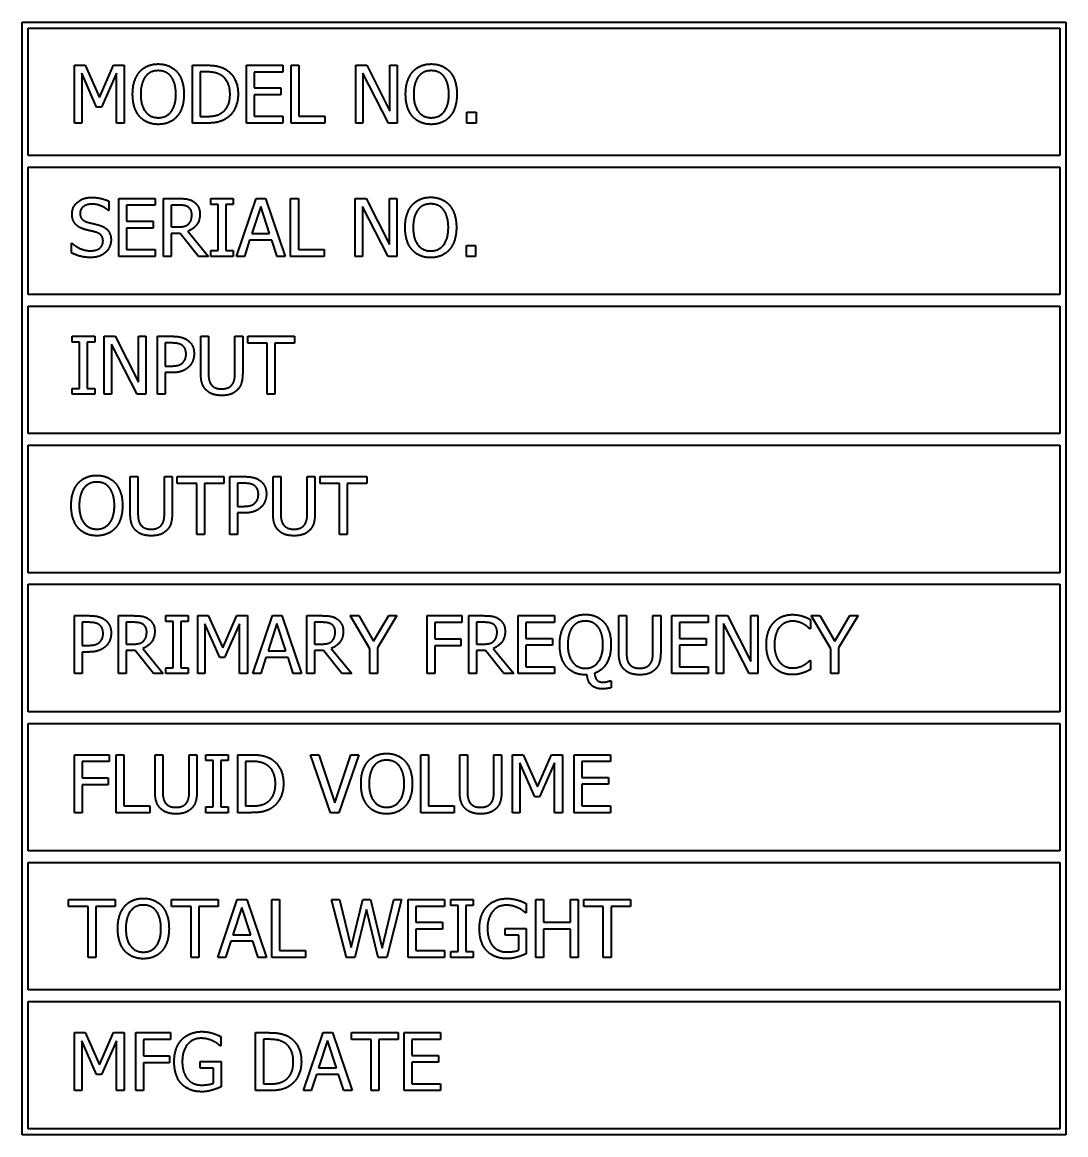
# Model space of a CAD drawing. Header units: millimetres. Extents: x 9486 to 14955, y -5687 to 1872.
# Drawn here: x 12510.2 to 12555.2, y -4783.32 to -4735.32 of the extents above; entities that cross this region are included whole.
import ezdxf

# ---------------------------------------------------------------- set-up
doc = ezdxf.new("R2010")
doc.units = ezdxf.units.MM
doc.layers.add('가시적인 것(ISO)', color=3, linetype='Continuous', lineweight=40)

# ---------------------------------------------------------------- blocks, each defined once
blk = doc.blocks.new('A$C74B527A4')
at = {"layer": '가시적인 것(ISO)'}
for p, q in [((-70, -460.7), (-25, -460.7)), ((-70, -508.7), (-70, -460.7)), ((-25, -460.7), (-25, -508.7)), ((-69.75, -466.45), (-69.75, -460.95)), ((-69.75, -460.95), (-25.25, -460.95)), ((-25.25, -460.95), (-25.25, -466.45)), ((-67.747, -465.053), (-67.747, -462.553)), ((-67.747, -462.553), (-67.293, -462.553)), ((-67.293, -462.553), (-66.669, -463.944)), ((-66.669, -463.944), (-66.065, -462.553)), ((-66.065, -462.553), (-65.603, -462.553)), ((-65.603, -462.553), (-65.603, -465.053)), ((-62.664, -465.053), (-62.664, -462.553)), ((-62.664, -462.553), (-62.094, -462.553)), ((-60.332, -465.053), (-60.332, -462.553)), ((-60.332, -462.553), (-58.768, -462.553)), ((-58.768, -462.553), (-58.768, -462.848)), ((-58.403, -465.053), (-58.403, -462.553)), ((-58.403, -462.553), (-58.071, -462.553)), ((-58.071, -462.553), (-58.071, -464.757)), ((-55.62, -465.053), (-55.62, -462.553)), ((-55.62, -462.553), (-55.147, -462.553)), ((-55.147, -462.553), (-54.141, -464.532)), ((-54.141, -464.532), (-54.141, -462.553)), ((-54.141, -462.553), (-53.831, -462.553)), ((-53.831, -462.553), (-53.831, -465.053)), ((-66.791, -464.364), (-67.437, -462.899)), ((-67.437, -462.899), (-67.437, -465.053)), ((-65.936, -462.899), (-66.588, -464.364)), ((-65.936, -465.053), (-65.936, -462.899)), ((-62.331, -462.84), (-62.331, -464.765)), ((-62.078, -462.84), (-62.331, -462.84)), ((-58.768, -462.848), (-60, -462.848)), ((-60, -462.848), (-60, -463.533)), ((-54.203, -465.053), (-55.31, -462.897)), ((-55.31, -462.897), (-55.31, -465.053)), ((-60, -463.533), (-58.851, -463.533)), ((-58.851, -463.533), (-58.851, -463.829)), ((-60, -463.829), (-60, -464.757)), ((-58.851, -463.829), (-60, -463.829)), ((-66.588, -464.364), (-66.791, -464.364)), ((-50.826, -465.053), (-50.826, -464.575)), ((-50.826, -464.575), (-50.425, -464.575)), ((-50.425, -464.575), (-50.425, -465.053)), ((-67.437, -465.053), (-67.747, -465.053)), ((-65.603, -465.053), (-65.936, -465.053)), ((-62.088, -465.053), (-62.664, -465.053)), ((-62.331, -464.765), (-62.078, -464.765)), ((-58.768, -465.053), (-60.332, -465.053)), ((-60, -464.757), (-58.768, -464.757)), ((-58.768, -464.757), (-58.768, -465.053)), ((-56.955, -465.053), (-58.403, -465.053)), ((-58.071, -464.757), (-56.955, -464.757)), ((-56.955, -464.757), (-56.955, -465.053)), ((-55.31, -465.053), (-55.62, -465.053)), ((-53.831, -465.053), (-54.203, -465.053)), ((-50.425, -465.053), (-50.826, -465.053)), ((-25.25, -466.45), (-69.75, -466.45)), ((-69.75, -472.45), (-69.75, -466.95)), ((-69.75, -466.95), (-25.25, -466.95)), ((-25.25, -466.95), (-25.25, -472.45)), ((-66.268, -468.42), (-66.268, -468.817)), ((-65.832, -470.803), (-65.832, -468.303)), ((-65.832, -468.303), (-64.268, -468.303)), ((-64.268, -468.303), (-64.268, -468.598)), ((-63.904, -468.303), (-63.259, -468.303)), ((-63.904, -470.803), (-63.904, -468.303)), ((-61.868, -468.558), (-61.868, -468.303)), ((-61.868, -468.303), (-60.899, -468.303)), ((-60.899, -468.303), (-60.899, -468.558)), ((-60.757, -470.803), (-59.915, -468.303)), ((-59.915, -468.303), (-59.505, -468.303)), ((-59.505, -468.303), (-58.662, -470.803)), ((-58.425, -470.803), (-58.425, -468.303)), ((-58.425, -468.303), (-58.093, -468.303)), ((-58.093, -468.303), (-58.093, -470.507)), ((-55.642, -470.803), (-55.642, -468.303)), ((-55.642, -468.303), (-55.17, -468.303)), ((-55.17, -468.303), (-54.163, -470.282)), ((-54.163, -470.282), (-54.163, -468.303)), ((-54.163, -468.303), (-53.853, -468.303)), ((-53.853, -468.303), (-53.853, -470.803)), ((-66.268, -468.817), (-66.292, -468.817)), ((-64.268, -468.598), (-65.5, -468.598)), ((-65.5, -468.598), (-65.5, -469.283)), ((-63.241, -468.59), (-63.571, -468.59)), ((-63.571, -468.59), (-63.571, -469.53)), ((-61.549, -468.558), (-61.868, -468.558)), ((-61.549, -470.547), (-61.549, -468.558)), ((-60.899, -468.558), (-61.217, -468.558)), ((-61.217, -468.558), (-61.217, -470.547)), ((-59.718, -468.643), (-60.103, -469.82)), ((-59.331, -469.82), (-59.718, -468.643)), ((-54.226, -470.803), (-55.332, -468.647)), ((-55.332, -468.647), (-55.332, -470.803)), ((-65.5, -469.283), (-64.351, -469.283)), ((-64.351, -469.283), (-64.351, -469.579)), ((-65.5, -469.579), (-65.5, -470.507)), ((-64.351, -469.579), (-65.5, -469.579)), ((-63.571, -469.53), (-63.28, -469.53)), ((-63.19, -469.808), (-63.571, -469.808)), ((-63.571, -469.808), (-63.571, -470.803)), ((-62.4, -470.803), (-63.19, -469.808)), ((-62.858, -469.715), (-61.969, -470.803)), ((-60.103, -469.82), (-59.331, -469.82)), ((-67.87, -470.653), (-67.87, -470.235)), ((-67.87, -470.235), (-67.846, -470.235)), ((-60.194, -470.104), (-60.421, -470.803)), ((-59.24, -470.104), (-60.194, -470.104)), ((-59.013, -470.803), (-59.24, -470.104)), ((-50.848, -470.803), (-50.848, -470.325)), ((-50.848, -470.325), (-50.447, -470.325)), ((-50.447, -470.325), (-50.447, -470.803)), ((-64.268, -470.803), (-65.832, -470.803)), ((-65.5, -470.507), (-64.268, -470.507)), ((-64.268, -470.507), (-64.268, -470.803)), ((-63.571, -470.803), (-63.904, -470.803)), ((-61.969, -470.803), (-62.4, -470.803)), ((-61.868, -470.803), (-61.868, -470.547)), ((-61.868, -470.547), (-61.549, -470.547)), ((-60.899, -470.803), (-61.868, -470.803)), ((-61.217, -470.547), (-60.899, -470.547)), ((-60.899, -470.547), (-60.899, -470.803)), ((-60.421, -470.803), (-60.757, -470.803)), ((-58.662, -470.803), (-59.013, -470.803)), ((-56.977, -470.803), (-58.425, -470.803)), ((-58.093, -470.507), (-56.977, -470.507)), ((-56.977, -470.507), (-56.977, -470.803)), ((-55.332, -470.803), (-55.642, -470.803)), ((-53.853, -470.803), (-54.226, -470.803)), ((-50.447, -470.803), (-50.848, -470.803)), ((-25.25, -472.45), (-69.75, -472.45)), ((-69.75, -478.45), (-69.75, -472.95)), ((-69.75, -472.95), (-25.25, -472.95)), ((-25.25, -472.95), (-25.25, -478.45)), ((-67.844, -474.505), (-67.844, -474.25)), ((-67.844, -474.25), (-66.876, -474.25)), ((-67.526, -474.505), (-67.844, -474.505)), ((-67.526, -476.495), (-67.526, -474.505)), ((-66.876, -474.505), (-67.194, -474.505)), ((-67.194, -474.505), (-67.194, -476.495)), ((-66.876, -474.25), (-66.876, -474.505)), ((-66.464, -476.75), (-66.464, -474.25)), ((-66.464, -474.25), (-65.992, -474.25)), ((-65.048, -476.75), (-66.154, -474.594)), ((-66.154, -474.594), (-66.154, -476.75)), ((-65.992, -474.25), (-64.985, -476.229)), ((-64.985, -476.229), (-64.985, -474.25)), ((-64.985, -474.25), (-64.675, -474.25)), ((-64.675, -474.25), (-64.675, -476.75)), ((-64.169, -476.75), (-64.169, -474.25)), ((-64.169, -474.25), (-63.541, -474.25)), ((-63.561, -474.538), (-63.837, -474.538)), ((-63.837, -474.538), (-63.837, -475.534)), ((-62.303, -475.81), (-62.303, -474.25)), ((-62.303, -474.25), (-61.971, -474.25)), ((-61.971, -474.25), (-61.971, -475.81)), ((-60.826, -475.818), (-60.826, -474.25)), ((-60.826, -474.25), (-60.494, -474.25)), ((-60.494, -474.25), (-60.494, -475.81)), ((-60.273, -474.546), (-60.273, -474.25)), ((-60.273, -474.25), (-58.263, -474.25)), ((-59.434, -474.546), (-60.273, -474.546)), ((-59.434, -476.75), (-59.434, -474.546)), ((-59.102, -474.546), (-59.102, -476.75)), ((-58.263, -474.546), (-59.102, -474.546)), ((-58.263, -474.25), (-58.263, -474.546)), ((-63.837, -475.534), (-63.61, -475.534)), ((-63.555, -475.818), (-63.837, -475.818)), ((-63.837, -475.818), (-63.837, -476.75)), ((-67.844, -476.75), (-67.844, -476.495)), ((-67.844, -476.495), (-67.526, -476.495)), ((-67.194, -476.495), (-66.876, -476.495)), ((-66.876, -476.495), (-66.876, -476.75)), ((-66.876, -476.75), (-67.844, -476.75)), ((-66.154, -476.75), (-66.464, -476.75)), ((-64.675, -476.75), (-65.048, -476.75)), ((-63.837, -476.75), (-64.169, -476.75)), ((-59.102, -476.75), (-59.434, -476.75)), ((-25.25, -478.45), (-69.75, -478.45)), ((-69.75, -484.45), (-69.75, -478.95)), ((-69.75, -478.95), (-25.25, -478.95)), ((-25.25, -478.95), (-25.25, -484.45)), ((-65.344, -481.863), (-65.344, -480.303)), ((-65.344, -480.303), (-65.012, -480.303)), ((-65.012, -480.303), (-65.012, -481.863)), ((-63.867, -481.871), (-63.867, -480.303)), ((-63.867, -480.303), (-63.535, -480.303)), ((-63.535, -480.303), (-63.535, -481.863)), ((-63.314, -480.598), (-63.314, -480.303)), ((-63.314, -480.303), (-61.304, -480.303)), ((-61.304, -480.303), (-61.304, -480.598)), ((-61.051, -482.803), (-61.051, -480.303)), ((-61.051, -480.303), (-60.423, -480.303)), ((-59.185, -481.863), (-59.185, -480.303)), ((-59.185, -480.303), (-58.853, -480.303)), ((-58.853, -480.303), (-58.853, -481.863)), ((-57.708, -481.871), (-57.708, -480.303)), ((-57.708, -480.303), (-57.376, -480.303)), ((-57.376, -480.303), (-57.376, -481.863)), ((-57.155, -480.598), (-57.155, -480.303)), ((-57.155, -480.303), (-55.145, -480.303)), ((-55.145, -480.303), (-55.145, -480.598)), ((-62.475, -480.598), (-63.314, -480.598)), ((-62.475, -482.803), (-62.475, -480.598)), ((-62.143, -480.598), (-62.143, -482.803)), ((-61.304, -480.598), (-62.143, -480.598)), ((-60.443, -480.59), (-60.719, -480.59)), ((-60.719, -480.59), (-60.719, -481.587)), ((-56.316, -480.598), (-57.155, -480.598)), ((-56.316, -482.803), (-56.316, -480.598)), ((-55.984, -480.598), (-55.984, -482.803)), ((-55.145, -480.598), (-55.984, -480.598)), ((-60.719, -481.587), (-60.492, -481.587)), ((-60.437, -481.871), (-60.719, -481.871)), ((-60.719, -481.871), (-60.719, -482.803)), ((-62.143, -482.803), (-62.475, -482.803)), ((-60.719, -482.803), (-61.051, -482.803)), ((-55.984, -482.803), (-56.316, -482.803)), ((-25.25, -484.45), (-69.75, -484.45)), ((-69.75, -490.45), (-69.75, -484.95)), ((-69.75, -484.95), (-25.25, -484.95)), ((-25.25, -484.95), (-25.25, -490.45)), ((-67.747, -488.803), (-67.747, -486.303)), ((-67.747, -486.303), (-67.119, -486.303)), ((-67.139, -486.59), (-67.415, -486.59)), ((-67.415, -486.59), (-67.415, -487.587)), ((-65.85, -486.303), (-65.206, -486.303)), ((-65.85, -488.803), (-65.85, -486.303)), ((-65.188, -486.59), (-65.518, -486.59)), ((-65.518, -486.59), (-65.518, -487.53)), ((-63.814, -486.558), (-63.814, -486.303)), ((-63.814, -486.303), (-62.846, -486.303)), ((-63.496, -486.558), (-63.814, -486.558)), ((-63.496, -488.547), (-63.496, -486.558)), ((-62.846, -486.558), (-63.164, -486.558)), ((-63.164, -486.558), (-63.164, -488.547)), ((-62.846, -486.303), (-62.846, -486.558)), ((-62.435, -486.303), (-61.981, -486.303)), ((-62.435, -488.803), (-62.435, -486.303)), ((-61.479, -488.114), (-62.125, -486.649)), ((-62.125, -486.649), (-62.125, -488.803)), ((-61.981, -486.303), (-61.357, -487.694)), ((-61.357, -487.694), (-60.753, -486.303)), ((-60.624, -486.649), (-61.276, -488.114)), ((-60.753, -486.303), (-60.291, -486.303)), ((-60.624, -488.803), (-60.624, -486.649)), ((-60.291, -486.303), (-60.291, -488.803)), ((-60.054, -488.803), (-59.212, -486.303)), ((-59.015, -486.643), (-59.4, -487.82)), ((-59.212, -486.303), (-58.802, -486.303)), ((-58.628, -487.82), (-59.015, -486.643)), ((-58.802, -486.303), (-57.959, -488.803)), ((-57.722, -486.303), (-57.078, -486.303)), ((-57.722, -488.803), (-57.722, -486.303)), ((-57.06, -486.59), (-57.39, -486.59)), ((-57.39, -486.59), (-57.39, -487.53)), ((-55.861, -486.303), (-55.492, -486.303)), ((-55.016, -487.731), (-55.861, -486.303)), ((-55.492, -486.303), (-54.848, -487.403)), ((-54.848, -487.403), (-54.191, -486.303)), ((-53.839, -486.303), (-54.684, -487.697)), ((-54.191, -486.303), (-53.839, -486.303)), ((-52.534, -488.803), (-52.534, -486.303)), ((-52.534, -486.303), (-51.039, -486.303)), ((-51.039, -486.598), (-52.202, -486.598)), ((-52.202, -486.598), (-52.202, -487.303)), ((-51.039, -486.303), (-51.039, -486.598)), ((-50.741, -486.303), (-50.097, -486.303)), ((-50.741, -488.803), (-50.741, -486.303)), ((-50.079, -486.59), (-50.409, -486.59)), ((-50.409, -486.59), (-50.409, -487.53)), ((-48.608, -488.803), (-48.608, -486.303)), ((-48.608, -486.303), (-47.044, -486.303)), ((-47.044, -486.598), (-48.276, -486.598)), ((-48.276, -486.598), (-48.276, -487.283)), ((-47.044, -486.303), (-47.044, -486.598)), ((-44.276, -487.863), (-44.276, -486.303)), ((-44.276, -486.303), (-43.944, -486.303)), ((-43.944, -486.303), (-43.944, -487.863)), ((-42.799, -487.871), (-42.799, -486.303)), ((-42.799, -486.303), (-42.467, -486.303)), ((-42.467, -486.303), (-42.467, -487.863)), ((-41.991, -488.803), (-41.991, -486.303)), ((-41.991, -486.303), (-40.427, -486.303)), ((-40.427, -486.598), (-41.659, -486.598)), ((-41.659, -486.598), (-41.659, -487.283)), ((-40.427, -486.303), (-40.427, -486.598)), ((-40.062, -488.803), (-40.062, -486.303)), ((-40.062, -486.303), (-39.59, -486.303)), ((-38.646, -488.803), (-39.752, -486.647)), ((-39.752, -486.647), (-39.752, -488.803)), ((-39.59, -486.303), (-38.583, -488.282)), ((-38.583, -488.282), (-38.583, -486.303)), ((-38.583, -486.303), (-38.274, -486.303)), ((-38.274, -486.303), (-38.274, -488.803)), ((-36.013, -486.469), (-36.013, -486.87)), ((-35.129, -487.731), (-35.974, -486.303)), ((-35.974, -486.303), (-35.605, -486.303)), ((-35.605, -486.303), (-34.961, -487.403)), ((-34.961, -487.403), (-34.305, -486.303)), ((-33.952, -486.303), (-34.797, -487.697)), ((-34.305, -486.303), (-33.952, -486.303)), ((-36.013, -486.87), (-36.039, -486.87)), ((-67.415, -487.587), (-67.188, -487.587)), ((-65.518, -487.53), (-65.226, -487.53)), ((-57.39, -487.53), (-57.098, -487.53)), ((-52.202, -487.303), (-51.088, -487.303)), ((-51.088, -487.599), (-52.202, -487.599)), ((-52.202, -487.599), (-52.202, -488.803)), ((-51.088, -487.303), (-51.088, -487.599)), ((-50.409, -487.53), (-50.117, -487.53)), ((-48.276, -487.283), (-47.127, -487.283)), ((-47.127, -487.579), (-48.276, -487.579)), ((-48.276, -487.579), (-48.276, -488.507)), ((-47.127, -487.283), (-47.127, -487.579)), ((-41.659, -487.283), (-40.51, -487.283)), ((-40.51, -487.579), (-41.659, -487.579)), ((-41.659, -487.579), (-41.659, -488.507)), ((-40.51, -487.283), (-40.51, -487.579)), ((-67.133, -487.871), (-67.415, -487.871)), ((-67.415, -487.871), (-67.415, -488.803)), ((-65.137, -487.808), (-65.518, -487.808)), ((-65.518, -487.808), (-65.518, -488.803)), ((-64.347, -488.803), (-65.137, -487.808)), ((-64.805, -487.715), (-63.916, -488.803)), ((-61.276, -488.114), (-61.479, -488.114)), ((-59.491, -488.104), (-59.718, -488.803)), ((-58.537, -488.104), (-59.491, -488.104)), ((-59.4, -487.82), (-58.628, -487.82)), ((-58.31, -488.803), (-58.537, -488.104)), ((-57.009, -487.808), (-57.39, -487.808)), ((-57.39, -487.808), (-57.39, -488.803)), ((-56.219, -488.803), (-57.009, -487.808)), ((-56.677, -487.715), (-55.788, -488.803)), ((-55.016, -488.803), (-55.016, -487.731)), ((-54.684, -487.697), (-54.684, -488.803)), ((-50.028, -487.808), (-50.409, -487.808)), ((-50.409, -487.808), (-50.409, -488.803)), ((-49.238, -488.803), (-50.028, -487.808)), ((-49.696, -487.715), (-48.806, -488.803)), ((-35.129, -488.803), (-35.129, -487.731)), ((-34.797, -487.697), (-34.797, -488.803)), ((-63.814, -488.803), (-63.814, -488.547)), ((-63.814, -488.547), (-63.496, -488.547)), ((-63.164, -488.547), (-62.846, -488.547)), ((-62.846, -488.547), (-62.846, -488.803)), ((-48.276, -488.507), (-47.044, -488.507)), ((-47.044, -488.507), (-47.044, -488.803)), ((-41.659, -488.507), (-40.427, -488.507)), ((-40.427, -488.507), (-40.427, -488.803)), ((-36.037, -488.235), (-36.013, -488.235)), ((-36.013, -488.235), (-36.013, -488.632)), ((-67.415, -488.803), (-67.747, -488.803)), ((-65.518, -488.803), (-65.85, -488.803)), ((-63.916, -488.803), (-64.347, -488.803)), ((-62.846, -488.803), (-63.814, -488.803)), ((-62.125, -488.803), (-62.435, -488.803)), ((-60.291, -488.803), (-60.624, -488.803)), ((-59.718, -488.803), (-60.054, -488.803)), ((-57.959, -488.803), (-58.31, -488.803)), ((-57.39, -488.803), (-57.722, -488.803)), ((-55.788, -488.803), (-56.219, -488.803)), ((-54.684, -488.803), (-55.016, -488.803)), ((-52.202, -488.803), (-52.534, -488.803)), ((-50.409, -488.803), (-50.741, -488.803)), ((-48.806, -488.803), (-49.238, -488.803)), ((-47.044, -488.803), (-48.608, -488.803)), ((-45.64, -488.855), (-45.717, -488.855)), ((-44.647, -489.113), (-44.603, -489.113)), ((-44.603, -489.113), (-44.603, -489.415)), ((-40.427, -488.803), (-41.991, -488.803)), ((-39.752, -488.803), (-40.062, -488.803)), ((-38.274, -488.803), (-38.646, -488.803)), ((-34.797, -488.803), (-35.129, -488.803)), ((-25.25, -490.45), (-69.75, -490.45)), ((-69.75, -496.45), (-69.75, -490.95)), ((-69.75, -490.95), (-25.25, -490.95)), ((-25.25, -490.95), (-25.25, -496.45)), ((-67.747, -494.803), (-67.747, -492.303)), ((-67.747, -492.303), (-66.252, -492.303)), ((-66.252, -492.303), (-66.252, -492.598)), ((-65.954, -494.803), (-65.954, -492.303)), ((-65.954, -492.303), (-65.622, -492.303)), ((-65.622, -492.303), (-65.622, -494.507)), ((-64.274, -493.863), (-64.274, -492.303)), ((-64.274, -492.303), (-63.942, -492.303)), ((-63.942, -492.303), (-63.942, -493.863)), ((-62.797, -493.871), (-62.797, -492.303)), ((-62.797, -492.303), (-62.465, -492.303)), ((-62.465, -492.303), (-62.465, -493.863)), ((-62.086, -492.558), (-62.086, -492.303)), ((-62.086, -492.303), (-61.118, -492.303)), ((-61.118, -492.303), (-61.118, -492.558)), ((-60.707, -492.303), (-60.137, -492.303)), ((-60.707, -494.803), (-60.707, -492.303)), ((-56.707, -494.803), (-57.568, -492.303)), ((-57.568, -492.303), (-57.212, -492.303)), ((-57.212, -492.303), (-56.519, -494.379)), ((-56.519, -494.379), (-55.826, -492.303)), ((-55.488, -492.303), (-56.349, -494.803)), ((-55.826, -492.303), (-55.488, -492.303)), ((-52.816, -494.803), (-52.816, -492.303)), ((-52.816, -492.303), (-52.483, -492.303)), ((-52.483, -492.303), (-52.483, -494.507)), ((-51.136, -493.863), (-51.136, -492.303)), ((-51.136, -492.303), (-50.804, -492.303)), ((-50.804, -492.303), (-50.804, -493.863)), ((-49.659, -493.871), (-49.659, -492.303)), ((-49.659, -492.303), (-49.327, -492.303)), ((-49.327, -492.303), (-49.327, -493.863)), ((-48.851, -492.303), (-48.397, -492.303)), ((-48.851, -494.803), (-48.851, -492.303)), ((-48.397, -492.303), (-47.773, -493.694)), ((-47.773, -493.694), (-47.169, -492.303)), ((-47.169, -492.303), (-46.707, -492.303)), ((-46.707, -492.303), (-46.707, -494.803)), ((-46.201, -494.803), (-46.201, -492.303)), ((-46.201, -492.303), (-44.637, -492.303)), ((-44.637, -492.303), (-44.637, -492.598)), ((-66.252, -492.598), (-67.415, -492.598)), ((-67.415, -492.598), (-67.415, -493.303)), ((-61.768, -492.558), (-62.086, -492.558)), ((-61.768, -494.547), (-61.768, -492.558)), ((-61.118, -492.558), (-61.436, -492.558)), ((-61.436, -492.558), (-61.436, -494.547)), ((-60.121, -492.59), (-60.374, -492.59)), ((-60.374, -492.59), (-60.374, -494.515)), ((-47.895, -494.114), (-48.541, -492.649)), ((-48.541, -492.649), (-48.541, -494.803)), ((-47.04, -492.649), (-47.692, -494.114)), ((-47.04, -494.803), (-47.04, -492.649)), ((-44.637, -492.598), (-45.869, -492.598)), ((-45.869, -492.598), (-45.869, -493.283)), ((-67.415, -493.303), (-66.3, -493.303)), ((-66.3, -493.303), (-66.3, -493.599)), ((-45.869, -493.283), (-44.72, -493.283)), ((-44.72, -493.283), (-44.72, -493.579)), ((-66.3, -493.599), (-67.415, -493.599)), ((-67.415, -493.599), (-67.415, -494.803)), ((-44.72, -493.579), (-45.869, -493.579)), ((-45.869, -493.579), (-45.869, -494.507)), ((-47.692, -494.114), (-47.895, -494.114)), ((-67.415, -494.803), (-67.747, -494.803)), ((-64.505, -494.803), (-65.954, -494.803)), ((-65.622, -494.507), (-64.505, -494.507)), ((-64.505, -494.507), (-64.505, -494.803)), ((-62.086, -494.803), (-62.086, -494.547)), ((-62.086, -494.547), (-61.768, -494.547)), ((-61.118, -494.803), (-62.086, -494.803)), ((-61.436, -494.547), (-61.118, -494.547)), ((-61.118, -494.547), (-61.118, -494.803)), ((-60.131, -494.803), (-60.707, -494.803)), ((-60.374, -494.515), (-60.121, -494.515)), ((-56.349, -494.803), (-56.707, -494.803)), ((-51.367, -494.803), (-52.816, -494.803)), ((-52.483, -494.507), (-51.367, -494.507)), ((-51.367, -494.507), (-51.367, -494.803)), ((-48.541, -494.803), (-48.851, -494.803)), ((-46.707, -494.803), (-47.04, -494.803)), ((-44.637, -494.803), (-46.201, -494.803)), ((-45.869, -494.507), (-44.637, -494.507)), ((-44.637, -494.507), (-44.637, -494.803)), ((-25.25, -496.45), (-69.75, -496.45)), ((-69.75, -502.45), (-69.75, -496.95)), ((-69.75, -496.95), (-25.25, -496.95)), ((-25.25, -496.95), (-25.25, -502.45)), ((-68.002, -498.848), (-68.002, -498.553)), ((-68.002, -498.553), (-65.992, -498.553)), ((-65.992, -498.553), (-65.992, -498.848)), ((-63.561, -498.848), (-63.561, -498.553)), ((-63.561, -498.553), (-61.551, -498.553)), ((-61.568, -501.053), (-60.725, -498.553)), ((-61.551, -498.553), (-61.551, -498.848)), ((-60.725, -498.553), (-60.316, -498.553)), ((-60.316, -498.553), (-59.473, -501.053)), ((-59.236, -501.053), (-59.236, -498.553)), ((-59.236, -498.553), (-58.904, -498.553)), ((-58.904, -498.553), (-58.904, -500.757)), ((-56.023, -501.053), (-56.661, -498.553)), ((-56.661, -498.553), (-56.318, -498.553)), ((-56.318, -498.553), (-55.816, -500.625)), ((-55.816, -500.625), (-55.318, -498.553)), ((-55.318, -498.553), (-54.979, -498.553)), ((-54.979, -498.553), (-54.477, -500.65)), ((-54.477, -500.65), (-53.976, -498.553)), ((-53.65, -498.553), (-54.278, -501.053)), ((-53.976, -498.553), (-53.65, -498.553)), ((-53.353, -501.053), (-53.353, -498.553)), ((-53.353, -498.553), (-51.788, -498.553)), ((-51.788, -498.553), (-51.788, -498.848)), ((-51.521, -498.808), (-51.521, -498.553)), ((-51.521, -498.553), (-50.553, -498.553)), ((-50.553, -498.553), (-50.553, -498.808)), ((-47.846, -501.053), (-47.846, -498.553)), ((-47.846, -498.553), (-47.514, -498.553)), ((-47.514, -498.553), (-47.514, -499.533)), ((-46.363, -499.533), (-46.363, -498.553)), ((-46.363, -498.553), (-46.031, -498.553)), ((-46.031, -498.553), (-46.031, -501.053)), ((-45.78, -498.848), (-45.78, -498.553)), ((-45.78, -498.553), (-43.77, -498.553)), ((-43.77, -498.553), (-43.77, -498.848)), ((-67.163, -498.848), (-68.002, -498.848)), ((-67.163, -501.053), (-67.163, -498.848)), ((-66.831, -498.848), (-66.831, -501.053)), ((-65.992, -498.848), (-66.831, -498.848)), ((-62.722, -498.848), (-63.561, -498.848)), ((-62.722, -501.053), (-62.722, -498.848)), ((-61.551, -498.848), (-62.39, -498.848)), ((-62.39, -498.848), (-62.39, -501.053)), ((-60.528, -498.893), (-60.913, -500.07)), ((-60.141, -500.07), (-60.528, -498.893)), ((-55.16, -498.978), (-55.654, -501.053)), ((-54.651, -501.053), (-55.16, -498.978)), ((-51.788, -498.848), (-53.02, -498.848)), ((-53.02, -498.848), (-53.02, -499.533)), ((-51.203, -498.808), (-51.521, -498.808)), ((-51.203, -500.797), (-51.203, -498.808)), ((-50.553, -498.808), (-50.871, -498.808)), ((-50.871, -498.808), (-50.871, -500.797)), ((-48.274, -499.124), (-48.302, -499.124)), ((-48.274, -498.723), (-48.274, -499.124)), ((-44.941, -498.848), (-45.78, -498.848)), ((-44.941, -501.053), (-44.941, -498.848)), ((-44.609, -498.848), (-44.609, -501.053)), ((-43.77, -498.848), (-44.609, -498.848)), ((-53.02, -499.533), (-51.872, -499.533)), ((-51.872, -499.533), (-51.872, -499.829)), ((-47.514, -499.533), (-46.363, -499.533)), ((-60.913, -500.07), (-60.141, -500.07)), ((-53.02, -499.829), (-53.02, -500.757)), ((-51.872, -499.829), (-53.02, -499.829)), ((-49.171, -500.086), (-49.171, -499.795)), ((-49.171, -499.795), (-48.263, -499.795)), ((-48.592, -500.086), (-49.171, -500.086)), ((-48.592, -500.733), (-48.592, -500.086)), ((-48.263, -499.795), (-48.263, -500.887)), ((-46.363, -499.829), (-47.514, -499.829)), ((-47.514, -499.829), (-47.514, -501.053)), ((-46.363, -501.053), (-46.363, -499.829)), ((-61.004, -500.354), (-61.231, -501.053)), ((-60.05, -500.354), (-61.004, -500.354)), ((-59.823, -501.053), (-60.05, -500.354)), ((-66.831, -501.053), (-67.163, -501.053)), ((-62.39, -501.053), (-62.722, -501.053)), ((-61.231, -501.053), (-61.568, -501.053)), ((-59.473, -501.053), (-59.823, -501.053)), ((-57.787, -501.053), (-59.236, -501.053)), ((-58.904, -500.757), (-57.787, -500.757)), ((-57.787, -500.757), (-57.787, -501.053)), ((-55.654, -501.053), (-56.023, -501.053)), ((-54.278, -501.053), (-54.651, -501.053)), ((-51.788, -501.053), (-53.353, -501.053)), ((-53.02, -500.757), (-51.788, -500.757)), ((-51.788, -500.757), (-51.788, -501.053)), ((-51.521, -501.053), (-51.521, -500.797)), ((-51.521, -500.797), (-51.203, -500.797)), ((-50.553, -501.053), (-51.521, -501.053)), ((-50.871, -500.797), (-50.553, -500.797)), ((-50.553, -500.797), (-50.553, -501.053)), ((-47.514, -501.053), (-47.846, -501.053)), ((-46.031, -501.053), (-46.363, -501.053)), ((-44.609, -501.053), (-44.941, -501.053)), ((-25.25, -502.45), (-69.75, -502.45)), ((-69.75, -508.45), (-69.75, -502.95)), ((-69.75, -502.95), (-25.25, -502.95)), ((-25.25, -502.95), (-25.25, -508.45)), ((-67.747, -506.795), (-67.747, -504.295)), ((-67.747, -504.295), (-67.293, -504.295)), ((-67.293, -504.295), (-66.669, -505.686)), ((-66.669, -505.686), (-66.065, -504.295)), ((-66.065, -504.295), (-65.603, -504.295)), ((-65.603, -504.295), (-65.603, -506.795)), ((-65.097, -506.795), (-65.097, -504.295)), ((-65.097, -504.295), (-63.602, -504.295)), ((-63.602, -504.295), (-63.602, -504.59)), ((-61.436, -504.465), (-61.436, -504.866)), ((-59.935, -506.795), (-59.935, -504.295)), ((-59.935, -504.295), (-59.365, -504.295)), ((-57.872, -506.795), (-57.03, -504.295)), ((-57.03, -504.295), (-56.62, -504.295)), ((-56.62, -504.295), (-55.778, -506.795)), ((-55.796, -504.59), (-55.796, -504.295)), ((-55.796, -504.295), (-53.786, -504.295)), ((-53.786, -504.295), (-53.786, -504.59)), ((-53.533, -506.795), (-53.533, -504.295)), ((-53.533, -504.295), (-51.969, -504.295)), ((-51.969, -504.295), (-51.969, -504.59)), ((-66.791, -506.106), (-67.437, -504.641)), ((-67.437, -504.641), (-67.437, -506.795)), ((-65.936, -504.641), (-66.588, -506.106)), ((-65.936, -506.795), (-65.936, -504.641)), ((-63.602, -504.59), (-64.765, -504.59)), ((-64.765, -504.59), (-64.765, -505.295)), ((-61.436, -504.866), (-61.464, -504.866)), ((-59.603, -504.582), (-59.603, -506.507)), ((-59.349, -504.582), (-59.603, -504.582)), ((-56.833, -504.635), (-57.218, -505.812)), ((-56.446, -505.812), (-56.833, -504.635)), ((-54.957, -504.59), (-55.796, -504.59)), ((-54.957, -506.795), (-54.957, -504.59)), ((-54.625, -504.59), (-54.625, -506.795)), ((-53.786, -504.59), (-54.625, -504.59)), ((-51.969, -504.59), (-53.201, -504.59)), ((-53.201, -504.59), (-53.201, -505.275)), ((-64.765, -505.295), (-63.65, -505.295)), ((-63.65, -505.295), (-63.65, -505.591)), ((-53.201, -505.275), (-52.052, -505.275)), ((-52.052, -505.275), (-52.052, -505.571)), ((-63.65, -505.591), (-64.765, -505.591)), ((-64.765, -505.591), (-64.765, -506.795)), ((-62.333, -505.828), (-62.333, -505.536)), ((-62.333, -505.536), (-61.426, -505.536)), ((-61.754, -505.828), (-62.333, -505.828)), ((-61.754, -506.474), (-61.754, -505.828)), ((-61.426, -505.536), (-61.426, -506.628)), ((-57.218, -505.812), (-56.446, -505.812)), ((-52.052, -505.571), (-53.201, -505.571)), ((-53.201, -505.571), (-53.201, -506.499)), ((-66.588, -506.106), (-66.791, -506.106)), ((-57.309, -506.096), (-57.536, -506.795)), ((-56.355, -506.096), (-57.309, -506.096)), ((-56.128, -506.795), (-56.355, -506.096)), ((-67.437, -506.795), (-67.747, -506.795)), ((-65.603, -506.795), (-65.936, -506.795)), ((-64.765, -506.795), (-65.097, -506.795)), ((-59.359, -506.795), (-59.935, -506.795)), ((-59.603, -506.507), (-59.349, -506.507)), ((-57.536, -506.795), (-57.872, -506.795)), ((-55.778, -506.795), (-56.128, -506.795)), ((-54.625, -506.795), (-54.957, -506.795)), ((-51.969, -506.795), (-53.533, -506.795)), ((-53.201, -506.499), (-51.969, -506.499)), ((-51.969, -506.499), (-51.969, -506.795)), ((-25, -508.7), (-70, -508.7)), ((-25.25, -508.45), (-69.75, -508.45))]:
    blk.add_line(p, q, dxfattribs=at)
for points in [[(-64.939, -462.838), (-64.793, -462.672), (-64.386, -462.5), (-64.135, -462.5)], [(-64.135, -462.5), (-63.879, -462.5), (-63.47, -462.678), (-63.328, -462.838)], [(-62.094, -462.553), (-61.742, -462.553), (-61.341, -462.658), (-61.199, -462.751)], [(-53.166, -462.838), (-53.02, -462.672), (-52.613, -462.5), (-52.362, -462.5)], [(-52.362, -462.5), (-52.107, -462.5), (-51.697, -462.678), (-51.556, -462.838)], [(-65.239, -463.803), (-65.239, -463.489), (-65.083, -463.011), (-64.939, -462.838)], [(-64.688, -463.047), (-64.787, -463.175), (-64.892, -463.56), (-64.892, -463.803)], [(-64.132, -462.788), (-64.313, -462.788), (-64.584, -462.913), (-64.688, -463.047)], [(-63.579, -463.047), (-63.679, -462.917), (-63.958, -462.788), (-64.132, -462.788)], [(-63.375, -463.803), (-63.375, -463.556), (-63.482, -463.173), (-63.579, -463.047)], [(-63.328, -462.838), (-63.186, -463.004), (-63.028, -463.491), (-63.028, -463.803)], [(-61.418, -462.99), (-61.551, -462.911), (-61.853, -462.84), (-62.078, -462.84)], [(-61.039, -463.801), (-61.039, -463.513), (-61.229, -463.106), (-61.418, -462.99)], [(-61.199, -462.751), (-60.958, -462.911), (-60.692, -463.44), (-60.692, -463.805)], [(-53.466, -463.803), (-53.466, -463.489), (-53.31, -463.011), (-53.166, -462.838)], [(-52.915, -463.047), (-53.014, -463.175), (-53.12, -463.56), (-53.12, -463.803)], [(-52.36, -462.788), (-52.54, -462.788), (-52.812, -462.913), (-52.915, -463.047)], [(-51.807, -463.047), (-51.906, -462.917), (-52.186, -462.788), (-52.36, -462.788)], [(-51.602, -463.803), (-51.602, -463.556), (-51.709, -463.173), (-51.807, -463.047)], [(-51.556, -462.838), (-51.414, -463.004), (-51.256, -463.491), (-51.256, -463.803)], [(-64.941, -464.765), (-65.085, -464.599), (-65.239, -464.111), (-65.239, -463.803)], [(-64.892, -463.803), (-64.892, -464.295), (-64.479, -464.818), (-64.132, -464.818)], [(-64.132, -464.818), (-63.786, -464.818), (-63.375, -464.295), (-63.375, -463.803)], [(-63.028, -463.803), (-63.028, -464.107), (-63.182, -464.599), (-63.328, -464.765)], [(-61.387, -464.599), (-61.213, -464.481), (-61.039, -464.092), (-61.039, -463.801)], [(-60.692, -463.805), (-60.692, -464.147), (-60.97, -464.698), (-61.203, -464.852)], [(-53.168, -464.765), (-53.312, -464.599), (-53.466, -464.111), (-53.466, -463.803)], [(-53.12, -463.803), (-53.12, -464.295), (-52.706, -464.818), (-52.36, -464.818)], [(-52.36, -464.818), (-52.013, -464.818), (-51.602, -464.295), (-51.602, -463.803)], [(-51.256, -463.803), (-51.256, -464.107), (-51.41, -464.599), (-51.556, -464.765)], [(-62.078, -464.765), (-61.857, -464.765), (-61.523, -464.694), (-61.387, -464.599)], [(-64.135, -465.105), (-64.388, -465.105), (-64.793, -464.933), (-64.941, -464.765)], [(-63.328, -464.765), (-63.482, -464.939), (-63.889, -465.105), (-64.135, -465.105)], [(-61.203, -464.852), (-61.393, -464.972), (-61.784, -465.053), (-62.088, -465.053)], [(-52.362, -465.105), (-52.615, -465.105), (-53.02, -464.933), (-53.168, -464.765)], [(-51.556, -464.765), (-51.709, -464.939), (-52.117, -465.105), (-52.362, -465.105)], [(-67.852, -468.973), (-67.852, -468.669), (-67.378, -468.258), (-67.011, -468.258)], [(-67.011, -468.258), (-66.801, -468.258), (-66.428, -468.341), (-66.268, -468.42)], [(-63.259, -468.303), (-63.045, -468.303), (-62.755, -468.349), (-62.623, -468.434)], [(-62.623, -468.434), (-62.491, -468.519), (-62.34, -468.785), (-62.34, -468.981)], [(-53.188, -468.588), (-53.043, -468.422), (-52.635, -468.25), (-52.384, -468.25)], [(-52.384, -468.25), (-52.129, -468.25), (-51.72, -468.428), (-51.578, -468.588)], [(-66.989, -468.546), (-67.22, -468.546), (-67.506, -468.763), (-67.506, -468.939)], [(-67.506, -468.939), (-67.506, -469.097), (-67.338, -469.285), (-67.179, -469.328)], [(-66.292, -468.817), (-66.412, -468.708), (-66.784, -468.546), (-66.989, -468.546)], [(-62.844, -468.675), (-62.915, -468.629), (-63.103, -468.59), (-63.241, -468.59)], [(-62.686, -469.008), (-62.686, -468.898), (-62.763, -468.73), (-62.844, -468.675)], [(-53.488, -469.553), (-53.488, -469.239), (-53.332, -468.761), (-53.188, -468.588)], [(-52.937, -468.797), (-53.036, -468.925), (-53.142, -469.31), (-53.142, -469.553)], [(-52.382, -468.538), (-52.562, -468.538), (-52.834, -468.663), (-52.937, -468.797)], [(-51.829, -468.797), (-51.928, -468.667), (-52.208, -468.538), (-52.382, -468.538)], [(-51.624, -469.553), (-51.624, -469.306), (-51.732, -468.923), (-51.829, -468.797)], [(-51.578, -468.588), (-51.436, -468.754), (-51.278, -469.241), (-51.278, -469.553)], [(-67.69, -469.425), (-67.767, -469.342), (-67.852, -469.119), (-67.852, -468.973)], [(-67.277, -469.646), (-67.406, -469.611), (-67.611, -469.508), (-67.69, -469.425)], [(-67.179, -469.328), (-67.074, -469.356), (-66.768, -469.429), (-66.667, -469.459)], [(-63.28, -469.53), (-63.136, -469.53), (-62.907, -469.48), (-62.828, -469.401)], [(-62.34, -468.981), (-62.34, -469.255), (-62.619, -469.626), (-62.858, -469.715)], [(-62.828, -469.401), (-62.755, -469.332), (-62.686, -469.137), (-62.686, -469.008)], [(-66.825, -469.759), (-66.94, -469.727), (-67.133, -469.682), (-67.277, -469.646)], [(-66.517, -470.142), (-66.517, -469.992), (-66.665, -469.806), (-66.825, -469.759)], [(-66.667, -469.459), (-66.41, -469.538), (-66.171, -469.857), (-66.171, -470.09)], [(-53.19, -470.515), (-53.334, -470.349), (-53.488, -469.861), (-53.488, -469.553)], [(-53.142, -469.553), (-53.142, -470.045), (-52.729, -470.568), (-52.382, -470.568)], [(-52.382, -470.568), (-52.036, -470.568), (-51.624, -470.045), (-51.624, -469.553)], [(-51.278, -469.553), (-51.278, -469.857), (-51.432, -470.349), (-51.578, -470.515)], [(-67.846, -470.235), (-67.682, -470.389), (-67.267, -470.56), (-67.074, -470.56)], [(-67.074, -470.56), (-66.799, -470.56), (-66.517, -470.331), (-66.517, -470.142)], [(-66.171, -470.09), (-66.171, -470.237), (-66.29, -470.521), (-66.397, -470.62)], [(-67.05, -470.847), (-67.321, -470.847), (-67.702, -470.734), (-67.87, -470.653)], [(-66.397, -470.62), (-66.517, -470.73), (-66.821, -470.847), (-67.05, -470.847)], [(-52.384, -470.855), (-52.637, -470.855), (-53.043, -470.683), (-53.19, -470.515)], [(-51.578, -470.515), (-51.732, -470.689), (-52.139, -470.855), (-52.384, -470.855)], [(-63.115, -474.633), (-63.194, -474.58), (-63.405, -474.538), (-63.561, -474.538)], [(-63.541, -474.25), (-63.318, -474.25), (-63.006, -474.323), (-62.887, -474.406)], [(-62.935, -475.014), (-62.935, -474.884), (-63.024, -474.694), (-63.115, -474.633)], [(-62.887, -474.406), (-62.747, -474.501), (-62.589, -474.795), (-62.589, -475.004)], [(-63.077, -475.385), (-63.002, -475.31), (-62.935, -475.133), (-62.935, -475.014)], [(-62.589, -475.004), (-62.589, -475.166), (-62.704, -475.457), (-62.808, -475.559)], [(-63.61, -475.534), (-63.407, -475.534), (-63.158, -475.47), (-63.077, -475.385)], [(-62.808, -475.559), (-62.937, -475.686), (-63.288, -475.818), (-63.555, -475.818)], [(-62.064, -476.572), (-62.196, -476.442), (-62.303, -476.077), (-62.303, -475.81)], [(-61.971, -475.81), (-61.971, -475.984), (-61.926, -476.219), (-61.863, -476.314)], [(-60.934, -476.314), (-60.871, -476.219), (-60.826, -475.986), (-60.826, -475.818)], [(-60.494, -475.81), (-60.494, -476.071), (-60.599, -476.444), (-60.733, -476.572)], [(-61.4, -476.803), (-61.62, -476.803), (-61.949, -476.687), (-62.064, -476.572)], [(-61.863, -476.314), (-61.797, -476.416), (-61.566, -476.519), (-61.4, -476.519)], [(-61.4, -476.519), (-61.244, -476.519), (-61, -476.416), (-60.934, -476.314)], [(-60.733, -476.572), (-60.853, -476.689), (-61.169, -476.803), (-61.4, -476.803)], [(-67.589, -480.588), (-67.443, -480.422), (-67.036, -480.25), (-66.784, -480.25)], [(-66.784, -480.25), (-66.529, -480.25), (-66.12, -480.428), (-65.978, -480.588)], [(-60.423, -480.303), (-60.2, -480.303), (-59.888, -480.376), (-59.769, -480.459)], [(-59.769, -480.459), (-59.629, -480.554), (-59.471, -480.848), (-59.471, -481.056)], [(-67.889, -481.553), (-67.889, -481.239), (-67.733, -480.761), (-67.589, -480.588)], [(-67.338, -480.797), (-67.437, -480.925), (-67.542, -481.31), (-67.542, -481.553)], [(-66.782, -480.538), (-66.963, -480.538), (-67.234, -480.663), (-67.338, -480.797)], [(-66.229, -480.797), (-66.329, -480.667), (-66.608, -480.538), (-66.782, -480.538)], [(-66.025, -481.553), (-66.025, -481.306), (-66.132, -480.923), (-66.229, -480.797)], [(-65.978, -480.588), (-65.836, -480.754), (-65.678, -481.241), (-65.678, -481.553)], [(-59.998, -480.686), (-60.077, -480.633), (-60.287, -480.59), (-60.443, -480.59)], [(-59.817, -481.066), (-59.817, -480.937), (-59.906, -480.746), (-59.998, -480.686)], [(-60.492, -481.587), (-60.289, -481.587), (-60.04, -481.522), (-59.959, -481.437)], [(-59.959, -481.437), (-59.884, -481.362), (-59.817, -481.186), (-59.817, -481.066)], [(-59.471, -481.056), (-59.471, -481.218), (-59.586, -481.51), (-59.69, -481.611)], [(-67.591, -482.515), (-67.735, -482.349), (-67.889, -481.861), (-67.889, -481.553)], [(-67.542, -481.553), (-67.542, -482.045), (-67.129, -482.568), (-66.782, -482.568)], [(-66.782, -482.568), (-66.436, -482.568), (-66.025, -482.045), (-66.025, -481.553)], [(-65.678, -481.553), (-65.678, -481.857), (-65.832, -482.349), (-65.978, -482.515)], [(-65.105, -482.624), (-65.237, -482.495), (-65.344, -482.13), (-65.344, -481.863)], [(-65.012, -481.863), (-65.012, -482.037), (-64.967, -482.272), (-64.904, -482.367)], [(-63.974, -482.367), (-63.912, -482.272), (-63.867, -482.039), (-63.867, -481.871)], [(-63.535, -481.863), (-63.535, -482.124), (-63.64, -482.497), (-63.774, -482.624)], [(-59.69, -481.611), (-59.819, -481.739), (-60.17, -481.871), (-60.437, -481.871)], [(-58.946, -482.624), (-59.078, -482.495), (-59.185, -482.13), (-59.185, -481.863)], [(-58.853, -481.863), (-58.853, -482.037), (-58.808, -482.272), (-58.746, -482.367)], [(-57.816, -482.367), (-57.753, -482.272), (-57.708, -482.039), (-57.708, -481.871)], [(-57.376, -481.863), (-57.376, -482.124), (-57.481, -482.497), (-57.615, -482.624)], [(-64.904, -482.367), (-64.838, -482.468), (-64.607, -482.572), (-64.44, -482.572)], [(-64.44, -482.572), (-64.284, -482.572), (-64.041, -482.468), (-63.974, -482.367)], [(-58.746, -482.367), (-58.679, -482.468), (-58.448, -482.572), (-58.282, -482.572)], [(-58.282, -482.572), (-58.126, -482.572), (-57.882, -482.468), (-57.816, -482.367)], [(-66.784, -482.855), (-67.038, -482.855), (-67.443, -482.683), (-67.591, -482.515)], [(-65.978, -482.515), (-66.132, -482.689), (-66.539, -482.855), (-66.784, -482.855)], [(-64.44, -482.855), (-64.661, -482.855), (-64.989, -482.74), (-65.105, -482.624)], [(-63.774, -482.624), (-63.893, -482.742), (-64.209, -482.855), (-64.44, -482.855)], [(-58.282, -482.855), (-58.502, -482.855), (-58.831, -482.74), (-58.946, -482.624)], [(-57.615, -482.624), (-57.735, -482.742), (-58.051, -482.855), (-58.282, -482.855)], [(-66.693, -486.686), (-66.772, -486.633), (-66.983, -486.59), (-67.139, -486.59)], [(-67.119, -486.303), (-66.896, -486.303), (-66.584, -486.376), (-66.464, -486.459)], [(-66.513, -487.066), (-66.513, -486.937), (-66.602, -486.746), (-66.693, -486.686)], [(-66.464, -486.459), (-66.325, -486.554), (-66.167, -486.848), (-66.167, -487.056)], [(-65.206, -486.303), (-64.991, -486.303), (-64.702, -486.349), (-64.57, -486.434)], [(-64.791, -486.675), (-64.862, -486.629), (-65.05, -486.59), (-65.188, -486.59)], [(-64.633, -487.008), (-64.633, -486.898), (-64.71, -486.73), (-64.791, -486.675)], [(-64.57, -486.434), (-64.438, -486.519), (-64.286, -486.785), (-64.286, -486.981)], [(-57.078, -486.303), (-56.863, -486.303), (-56.574, -486.349), (-56.442, -486.434)], [(-56.663, -486.675), (-56.734, -486.629), (-56.922, -486.59), (-57.06, -486.59)], [(-56.505, -487.008), (-56.505, -486.898), (-56.582, -486.73), (-56.663, -486.675)], [(-56.442, -486.434), (-56.31, -486.519), (-56.158, -486.785), (-56.158, -486.981)], [(-50.097, -486.303), (-49.882, -486.303), (-49.592, -486.349), (-49.461, -486.434)], [(-49.682, -486.675), (-49.752, -486.629), (-49.941, -486.59), (-50.079, -486.59)], [(-49.524, -487.008), (-49.524, -486.898), (-49.6, -486.73), (-49.682, -486.675)], [(-49.461, -486.434), (-49.329, -486.519), (-49.177, -486.785), (-49.177, -486.981)], [(-46.821, -487.555), (-46.821, -487.239), (-46.665, -486.761), (-46.521, -486.59)], [(-46.521, -486.59), (-46.375, -486.422), (-45.968, -486.25), (-45.717, -486.25)], [(-45.715, -486.538), (-45.895, -486.538), (-46.167, -486.663), (-46.27, -486.797)], [(-45.717, -486.25), (-45.462, -486.25), (-45.052, -486.428), (-44.91, -486.59)], [(-45.162, -486.797), (-45.261, -486.667), (-45.541, -486.538), (-45.715, -486.538)], [(-44.91, -486.59), (-44.769, -486.754), (-44.611, -487.243), (-44.611, -487.555)], [(-37.909, -487.555), (-37.909, -487.241), (-37.749, -486.775), (-37.597, -486.603)], [(-37.597, -486.603), (-37.447, -486.434), (-37.038, -486.258), (-36.784, -486.258)], [(-36.786, -486.542), (-36.947, -486.542), (-37.232, -486.673), (-37.34, -486.799)], [(-36.321, -486.661), (-36.416, -486.609), (-36.641, -486.542), (-36.786, -486.542)], [(-36.784, -486.258), (-36.659, -486.258), (-36.438, -486.295), (-36.345, -486.323)], [(-36.345, -486.323), (-36.264, -486.349), (-36.096, -486.424), (-36.013, -486.469)], [(-36.039, -486.87), (-36.083, -486.829), (-36.221, -486.716), (-36.321, -486.661)], [(-66.655, -487.437), (-66.58, -487.362), (-66.513, -487.186), (-66.513, -487.066)], [(-66.167, -487.056), (-66.167, -487.218), (-66.282, -487.51), (-66.385, -487.611)], [(-64.286, -486.981), (-64.286, -487.255), (-64.566, -487.626), (-64.805, -487.715)], [(-64.775, -487.401), (-64.702, -487.332), (-64.633, -487.137), (-64.633, -487.008)], [(-56.158, -486.981), (-56.158, -487.255), (-56.438, -487.626), (-56.677, -487.715)], [(-56.647, -487.401), (-56.574, -487.332), (-56.505, -487.137), (-56.505, -487.008)], [(-49.177, -486.981), (-49.177, -487.255), (-49.457, -487.626), (-49.696, -487.715)], [(-49.665, -487.401), (-49.592, -487.332), (-49.524, -487.137), (-49.524, -487.008)], [(-46.27, -486.797), (-46.369, -486.925), (-46.474, -487.312), (-46.474, -487.555)], [(-44.957, -487.555), (-44.957, -487.306), (-45.064, -486.923), (-45.162, -486.797)], [(-37.34, -486.799), (-37.445, -486.927), (-37.562, -487.314), (-37.562, -487.555)], [(-67.188, -487.587), (-66.985, -487.587), (-66.736, -487.522), (-66.655, -487.437)], [(-66.385, -487.611), (-66.515, -487.739), (-66.865, -487.871), (-67.133, -487.871)], [(-65.226, -487.53), (-65.083, -487.53), (-64.854, -487.48), (-64.775, -487.401)], [(-57.098, -487.53), (-56.955, -487.53), (-56.726, -487.48), (-56.647, -487.401)], [(-50.117, -487.53), (-49.973, -487.53), (-49.744, -487.48), (-49.665, -487.401)], [(-46.523, -488.515), (-46.667, -488.349), (-46.821, -487.863), (-46.821, -487.555)], [(-46.474, -487.555), (-46.474, -488.047), (-46.061, -488.572), (-45.715, -488.572)], [(-45.715, -488.572), (-45.368, -488.572), (-44.957, -488.047), (-44.957, -487.555)], [(-44.611, -487.555), (-44.611, -488.041), (-44.989, -488.673), (-45.32, -488.784)], [(-37.595, -488.519), (-37.745, -488.357), (-37.909, -487.871), (-37.909, -487.555)], [(-37.562, -487.555), (-37.562, -487.812), (-37.439, -488.183), (-37.331, -488.31)], [(-44.037, -488.624), (-44.169, -488.495), (-44.276, -488.13), (-44.276, -487.863)], [(-43.944, -487.863), (-43.944, -488.037), (-43.9, -488.272), (-43.837, -488.367)], [(-42.907, -488.367), (-42.844, -488.272), (-42.799, -488.039), (-42.799, -487.871)], [(-42.467, -487.863), (-42.467, -488.124), (-42.573, -488.497), (-42.706, -488.624)], [(-45.717, -488.855), (-45.97, -488.855), (-46.377, -488.683), (-46.523, -488.515)], [(-43.373, -488.855), (-43.594, -488.855), (-43.922, -488.74), (-44.037, -488.624)], [(-43.837, -488.367), (-43.77, -488.468), (-43.539, -488.572), (-43.373, -488.572)], [(-43.373, -488.572), (-43.217, -488.572), (-42.974, -488.468), (-42.907, -488.367)], [(-42.706, -488.624), (-42.826, -488.742), (-43.142, -488.855), (-43.373, -488.855)], [(-36.791, -488.847), (-37.034, -488.847), (-37.445, -488.683), (-37.595, -488.519)], [(-37.331, -488.31), (-37.226, -488.434), (-36.944, -488.56), (-36.786, -488.56)], [(-36.786, -488.56), (-36.643, -488.56), (-36.397, -488.489), (-36.302, -488.436)], [(-36.013, -488.632), (-36.096, -488.671), (-36.241, -488.742), (-36.345, -488.774)], [(-36.302, -488.436), (-36.211, -488.383), (-36.075, -488.274), (-36.037, -488.235)], [(-44.991, -489.461), (-45.273, -489.461), (-45.624, -489.147), (-45.64, -488.855)], [(-45.32, -488.784), (-45.312, -488.878), (-45.263, -489.028), (-45.224, -489.07)], [(-45.224, -489.07), (-45.178, -489.123), (-45.05, -489.171), (-44.937, -489.171)], [(-44.937, -489.171), (-44.87, -489.171), (-44.688, -489.129), (-44.647, -489.113)], [(-36.345, -488.774), (-36.454, -488.811), (-36.641, -488.847), (-36.791, -488.847)], [(-44.603, -489.415), (-44.694, -489.437), (-44.892, -489.461), (-44.991, -489.461)], [(-60.137, -492.303), (-59.785, -492.303), (-59.384, -492.408), (-59.242, -492.501)], [(-55.091, -492.588), (-54.945, -492.422), (-54.538, -492.25), (-54.286, -492.25)], [(-54.286, -492.25), (-54.031, -492.25), (-53.622, -492.428), (-53.48, -492.588)], [(-59.461, -492.74), (-59.594, -492.661), (-59.896, -492.59), (-60.121, -492.59)], [(-59.082, -493.551), (-59.082, -493.263), (-59.272, -492.856), (-59.461, -492.74)], [(-59.242, -492.501), (-59.001, -492.661), (-58.735, -493.19), (-58.735, -493.555)], [(-55.391, -493.553), (-55.391, -493.239), (-55.235, -492.761), (-55.091, -492.588)], [(-54.84, -492.797), (-54.939, -492.925), (-55.044, -493.31), (-55.044, -493.553)], [(-54.284, -492.538), (-54.465, -492.538), (-54.736, -492.663), (-54.84, -492.797)], [(-53.731, -492.797), (-53.831, -492.667), (-54.11, -492.538), (-54.284, -492.538)], [(-53.527, -493.553), (-53.527, -493.306), (-53.634, -492.923), (-53.731, -492.797)], [(-53.48, -492.588), (-53.338, -492.754), (-53.18, -493.241), (-53.18, -493.553)], [(-64.035, -494.624), (-64.167, -494.495), (-64.274, -494.13), (-64.274, -493.863)], [(-63.942, -493.863), (-63.942, -494.037), (-63.897, -494.272), (-63.835, -494.367)], [(-62.905, -494.367), (-62.842, -494.272), (-62.797, -494.039), (-62.797, -493.871)], [(-62.465, -493.863), (-62.465, -494.124), (-62.571, -494.497), (-62.704, -494.624)], [(-59.43, -494.349), (-59.256, -494.231), (-59.082, -493.842), (-59.082, -493.551)], [(-58.735, -493.555), (-58.735, -493.897), (-59.013, -494.448), (-59.246, -494.602)], [(-55.093, -494.515), (-55.237, -494.349), (-55.391, -493.861), (-55.391, -493.553)], [(-55.044, -493.553), (-55.044, -494.045), (-54.631, -494.568), (-54.284, -494.568)], [(-54.284, -494.568), (-53.938, -494.568), (-53.527, -494.045), (-53.527, -493.553)], [(-53.18, -493.553), (-53.18, -493.857), (-53.334, -494.349), (-53.48, -494.515)], [(-50.897, -494.624), (-51.029, -494.495), (-51.136, -494.13), (-51.136, -493.863)], [(-50.804, -493.863), (-50.804, -494.037), (-50.759, -494.272), (-50.697, -494.367)], [(-49.767, -494.367), (-49.704, -494.272), (-49.659, -494.039), (-49.659, -493.871)], [(-49.327, -493.863), (-49.327, -494.124), (-49.432, -494.497), (-49.566, -494.624)], [(-63.835, -494.367), (-63.768, -494.468), (-63.537, -494.572), (-63.371, -494.572)], [(-63.371, -494.572), (-63.215, -494.572), (-62.972, -494.468), (-62.905, -494.367)], [(-60.121, -494.515), (-59.9, -494.515), (-59.566, -494.444), (-59.43, -494.349)], [(-50.697, -494.367), (-50.63, -494.468), (-50.399, -494.572), (-50.233, -494.572)], [(-50.233, -494.572), (-50.077, -494.572), (-49.833, -494.468), (-49.767, -494.367)], [(-63.371, -494.855), (-63.592, -494.855), (-63.92, -494.74), (-64.035, -494.624)], [(-62.704, -494.624), (-62.824, -494.742), (-63.14, -494.855), (-63.371, -494.855)], [(-59.246, -494.602), (-59.436, -494.722), (-59.827, -494.803), (-60.131, -494.803)], [(-54.286, -494.855), (-54.54, -494.855), (-54.945, -494.683), (-55.093, -494.515)], [(-53.48, -494.515), (-53.634, -494.689), (-54.041, -494.855), (-54.286, -494.855)], [(-50.233, -494.855), (-50.453, -494.855), (-50.782, -494.74), (-50.897, -494.624)], [(-49.566, -494.624), (-49.686, -494.742), (-50.002, -494.855), (-50.233, -494.855)], [(-65.581, -498.838), (-65.435, -498.672), (-65.028, -498.5), (-64.777, -498.5)], [(-64.777, -498.5), (-64.521, -498.5), (-64.112, -498.678), (-63.97, -498.838)], [(-49.955, -498.85), (-49.803, -498.686), (-49.357, -498.508), (-49.092, -498.508)], [(-49.092, -498.508), (-48.964, -498.508), (-48.733, -498.545), (-48.628, -498.577)], [(-48.628, -498.577), (-48.543, -498.601), (-48.336, -498.69), (-48.274, -498.723)], [(-65.881, -499.803), (-65.881, -499.489), (-65.725, -499.011), (-65.581, -498.838)], [(-65.33, -499.047), (-65.429, -499.175), (-65.534, -499.56), (-65.534, -499.803)], [(-64.775, -498.788), (-64.955, -498.788), (-65.226, -498.913), (-65.33, -499.047)], [(-64.222, -499.047), (-64.321, -498.917), (-64.6, -498.788), (-64.775, -498.788)], [(-64.017, -499.803), (-64.017, -499.556), (-64.124, -499.173), (-64.222, -499.047)], [(-63.97, -498.838), (-63.829, -499.004), (-63.671, -499.491), (-63.671, -499.803)], [(-50.283, -499.801), (-50.283, -499.499), (-50.113, -499.021), (-49.955, -498.85)], [(-49.13, -498.796), (-49.491, -498.796), (-49.937, -499.339), (-49.937, -499.791)], [(-48.618, -498.913), (-48.719, -498.863), (-48.981, -498.796), (-49.13, -498.796)], [(-48.302, -499.124), (-48.365, -499.069), (-48.496, -498.97), (-48.618, -498.913)], [(-65.583, -500.765), (-65.727, -500.599), (-65.881, -500.111), (-65.881, -499.803)], [(-65.534, -499.803), (-65.534, -500.295), (-65.121, -500.818), (-64.775, -500.818)], [(-64.775, -500.818), (-64.428, -500.818), (-64.017, -500.295), (-64.017, -499.803)], [(-63.671, -499.803), (-63.671, -500.107), (-63.825, -500.599), (-63.97, -500.765)], [(-49.957, -500.775), (-50.115, -500.609), (-50.283, -500.119), (-50.283, -499.801)], [(-49.937, -499.791), (-49.937, -500.042), (-49.819, -500.419), (-49.708, -500.548)], [(-49.708, -500.548), (-49.6, -500.678), (-49.297, -500.814), (-49.106, -500.814)], [(-64.777, -501.105), (-65.03, -501.105), (-65.435, -500.933), (-65.583, -500.765)], [(-63.97, -500.765), (-64.124, -500.939), (-64.532, -501.105), (-64.777, -501.105)], [(-49.094, -501.101), (-49.359, -501.101), (-49.799, -500.939), (-49.957, -500.775)], [(-49.106, -500.814), (-48.966, -500.814), (-48.687, -500.773), (-48.592, -500.733)], [(-48.632, -501.028), (-48.756, -501.065), (-48.954, -501.101), (-49.094, -501.101)], [(-48.263, -500.887), (-48.326, -500.915), (-48.541, -501.002), (-48.632, -501.028)], [(-63.118, -504.592), (-62.966, -504.428), (-62.52, -504.25), (-62.254, -504.25)], [(-62.254, -504.25), (-62.127, -504.25), (-61.896, -504.286), (-61.791, -504.319)], [(-61.791, -504.319), (-61.705, -504.343), (-61.499, -504.432), (-61.436, -504.465)], [(-59.365, -504.295), (-59.013, -504.295), (-58.612, -504.4), (-58.47, -504.493)], [(-63.446, -505.543), (-63.446, -505.241), (-63.276, -504.763), (-63.118, -504.592)], [(-62.293, -504.538), (-62.654, -504.538), (-63.099, -505.081), (-63.099, -505.532)], [(-61.78, -504.655), (-61.882, -504.605), (-62.143, -504.538), (-62.293, -504.538)], [(-61.464, -504.866), (-61.527, -504.811), (-61.659, -504.712), (-61.78, -504.655)], [(-58.689, -504.732), (-58.823, -504.653), (-59.124, -504.582), (-59.349, -504.582)], [(-58.31, -505.543), (-58.31, -505.255), (-58.5, -504.848), (-58.689, -504.732)], [(-58.47, -504.493), (-58.229, -504.653), (-57.964, -505.182), (-57.964, -505.547)], [(-63.12, -506.517), (-63.278, -506.351), (-63.446, -505.861), (-63.446, -505.543)], [(-63.099, -505.532), (-63.099, -505.784), (-62.982, -506.16), (-62.87, -506.29)], [(-58.658, -506.341), (-58.484, -506.223), (-58.31, -505.834), (-58.31, -505.543)], [(-57.964, -505.547), (-57.964, -505.889), (-58.241, -506.44), (-58.474, -506.594)], [(-62.87, -506.29), (-62.763, -506.42), (-62.459, -506.556), (-62.269, -506.556)], [(-59.349, -506.507), (-59.128, -506.507), (-58.794, -506.436), (-58.658, -506.341)], [(-62.256, -506.843), (-62.522, -506.843), (-62.962, -506.681), (-63.12, -506.517)], [(-62.269, -506.556), (-62.129, -506.556), (-61.849, -506.515), (-61.754, -506.474)], [(-61.795, -506.77), (-61.918, -506.807), (-62.117, -506.843), (-62.256, -506.843)], [(-61.426, -506.628), (-61.489, -506.657), (-61.703, -506.744), (-61.795, -506.77)], [(-58.474, -506.594), (-58.665, -506.714), (-59.056, -506.795), (-59.359, -506.795)]]:
    blk.add_open_spline(points, degree=2, dxfattribs=at)

msp = doc.modelspace()

# ---------------------------------------------------------------- block references
msp.add_blockref('A$C74B527A4', (12580.198, -4274.617))

doc.saveas('drawing.dxf')
